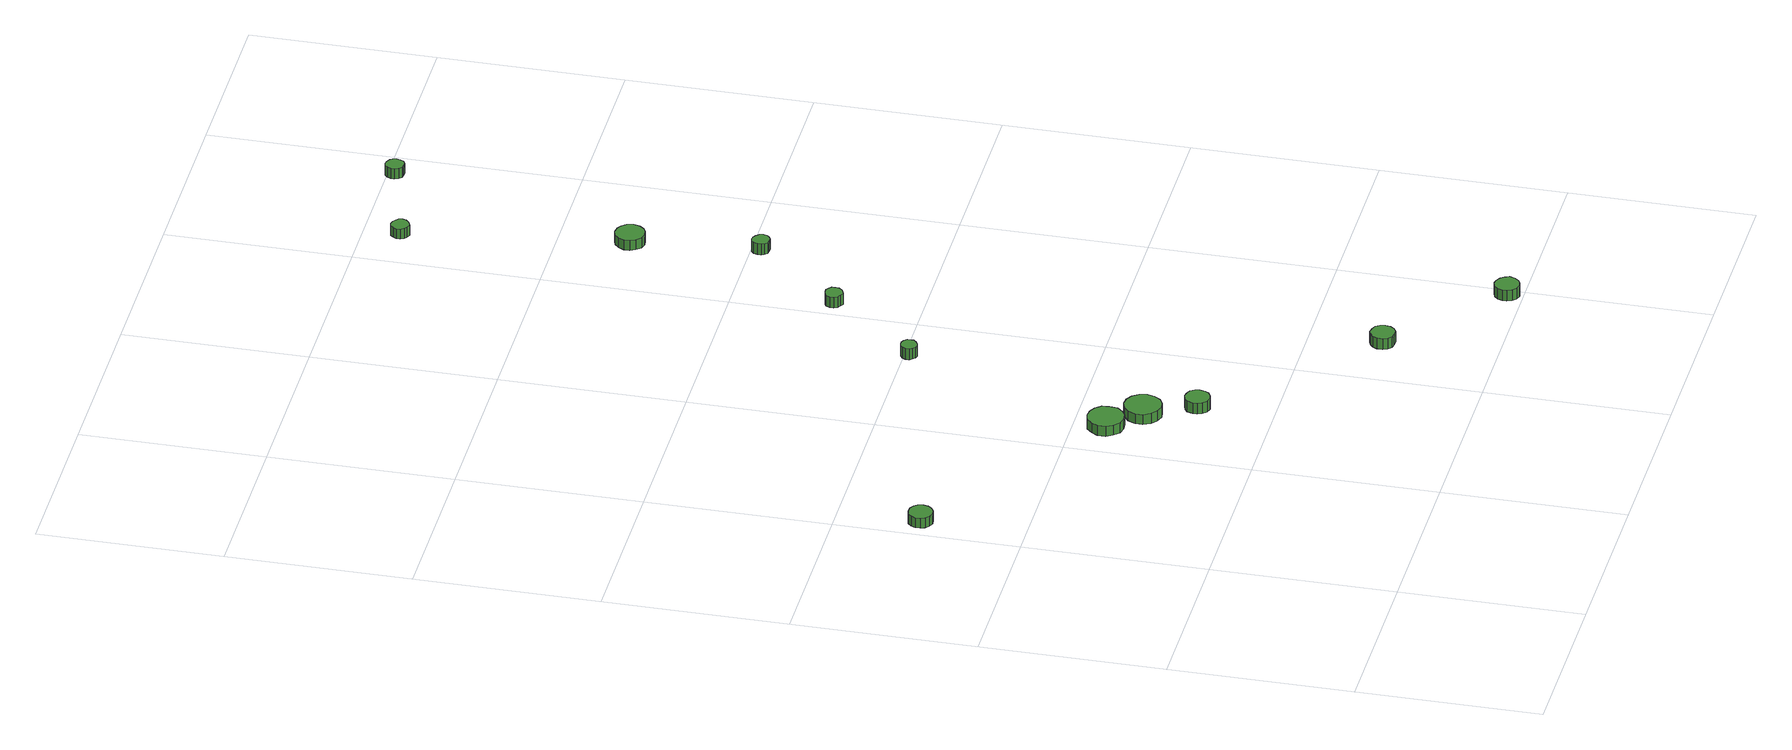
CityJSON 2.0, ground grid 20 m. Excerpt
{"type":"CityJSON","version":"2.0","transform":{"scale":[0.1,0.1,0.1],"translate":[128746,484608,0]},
"CityObjects":{
"tree1":{"type":"SolitaryVegetationObject","attributes":{"function":"something"},"geometry":[{"type":"MultiSurface","lod":"1","boundaries":[[[0,1,2,3,4,5,6,7,8,9,10,11,12,13,14]],[[15,16,17,18,19,20,21,22,23,24,25,26,27,28,29]],[[0,29,28,1]],[[1,28,27,2]],[[2,27,26,3]],[[3,26,25,4]],[[4,25,24,5]],[[5,24,23,6]],[[6,23,22,7]],[[7,22,21,8]],[[8,21,20,9]],[[9,20,19,10]],[[10,19,18,11]],[[11,18,17,12]],[[12,17,16,13]],[[13,16,15,14]],[[14,15,29,0]]]}]},
"tree2":{"type":"SolitaryVegetationObject","attributes":{"function":"something"},"geometry":[{"type":"MultiSurface","lod":"1","boundaries":[[[30,31,32,33,34,35,36,37,38,39,40,41,42,43,44]],[[45,46,47,48,49,50,51,52,53,54,55,56,57,58,59]],[[30,59,58,31]],[[31,58,57,32]],[[32,57,56,33]],[[33,56,55,34]],[[34,55,54,35]],[[35,54,53,36]],[[36,53,52,37]],[[37,52,51,38]],[[38,51,50,39]],[[39,50,49,40]],[[40,49,48,41]],[[41,48,47,42]],[[42,47,46,43]],[[43,46,45,44]],[[44,45,59,30]]]}]},
"tree3":{"type":"SolitaryVegetationObject","attributes":{"function":"something"},"geometry":[{"type":"MultiSurface","lod":"1","boundaries":[[[60,61,62,63,64,65,66,67,68,69,70,71,72,73,74]],[[75,76,77,78,79,80,81,82,83,84,85,86,87,88,89]],[[60,89,88,61]],[[61,88,87,62]],[[62,87,86,63]],[[63,86,85,64]],[[64,85,84,65]],[[65,84,83,66]],[[66,83,82,67]],[[67,82,81,68]],[[68,81,80,69]],[[69,80,79,70]],[[70,79,78,71]],[[71,78,77,72]],[[72,77,76,73]],[[73,76,75,74]],[[74,75,89,60]]]}]},
"tree4":{"type":"SolitaryVegetationObject","attributes":{"function":"something"},"geometry":[{"type":"MultiSurface","lod":"1","boundaries":[[[90,91,92,93,94,95,96,97,98,99,100,101,102,103,104]],[[105,106,107,108,109,110,111,112,113,114,115,116,117,118,119]],[[90,119,118,91]],[[91,118,117,92]],[[92,117,116,93]],[[93,116,115,94]],[[94,115,114,95]],[[95,114,113,96]],[[96,113,112,97]],[[97,112,111,98]],[[98,111,110,99]],[[99,110,109,100]],[[100,109,108,101]],[[101,108,107,102]],[[102,107,106,103]],[[103,106,105,104]],[[104,105,119,90]]]}]},
"tree5":{"type":"SolitaryVegetationObject","attributes":{"function":"something"},"geometry":[{"type":"MultiSurface","lod":"1","boundaries":[[[120,121,122,123,124,125,126,127,128,129,130,131,132,133,134]],[[135,136,137,138,139,140,141,142,143,144,145,146,147,148,149]],[[120,149,148,121]],[[121,148,147,122]],[[122,147,146,123]],[[123,146,145,124]],[[124,145,144,125]],[[125,144,143,126]],[[126,143,142,127]],[[127,142,141,128]],[[128,141,140,129]],[[129,140,139,130]],[[130,139,138,131]],[[131,138,137,132]],[[132,137,136,133]],[[133,136,135,134]],[[134,135,149,120]]]}]},
"tree6":{"type":"SolitaryVegetationObject","attributes":{"function":"something"},"geometry":[{"type":"MultiSurface","lod":"1","boundaries":[[[150,151,152,153,154,155,156,157,158,159,160,161,162,163,164]],[[165,166,167,168,169,170,171,172,173,174,175,176,177,178,179]],[[150,179,178,151]],[[151,178,177,152]],[[152,177,176,153]],[[153,176,175,154]],[[154,175,174,155]],[[155,174,173,156]],[[156,173,172,157]],[[157,172,171,158]],[[158,171,170,159]],[[159,170,169,160]],[[160,169,168,161]],[[161,168,167,162]],[[162,167,166,163]],[[163,166,165,164]],[[164,165,179,150]]]}]},
"tree7":{"type":"SolitaryVegetationObject","attributes":{"function":"something"},"geometry":[{"type":"MultiSurface","lod":"1","boundaries":[[[180,181,182,183,184,185,186,187,188,189,190,191,192,193,194]],[[195,196,197,198,199,200,201,202,203,204,205,206,207,208,209]],[[180,209,208,181]],[[181,208,207,182]],[[182,207,206,183]],[[183,206,205,184]],[[184,205,204,185]],[[185,204,203,186]],[[186,203,202,187]],[[187,202,201,188]],[[188,201,200,189]],[[189,200,199,190]],[[190,199,198,191]],[[191,198,197,192]],[[192,197,196,193]],[[193,196,195,194]],[[194,195,209,180]]]}]},
"tree8":{"type":"SolitaryVegetationObject","attributes":{"function":"something"},"geometry":[{"type":"MultiSurface","lod":"1","boundaries":[[[210,211,212,213,214,215,216,217,218,219,220,221,222,223,224]],[[225,226,227,228,229,230,231,232,233,234,235,236,237,238,239]],[[210,239,238,211]],[[211,238,237,212]],[[212,237,236,213]],[[213,236,235,214]],[[214,235,234,215]],[[215,234,233,216]],[[216,233,232,217]],[[217,232,231,218]],[[218,231,230,219]],[[219,230,229,220]],[[220,229,228,221]],[[221,228,227,222]],[[222,227,226,223]],[[223,226,225,224]],[[224,225,239,210]]]}]},
"tree9":{"type":"SolitaryVegetationObject","attributes":{"function":"something"},"geometry":[{"type":"MultiSurface","lod":"1","boundaries":[[[240,241,242,243,244,245,246,247,248,249,250,251,252,253,254]],[[255,256,257,258,259,260,261,262,263,264,265,266,267,268,269]],[[240,269,268,241]],[[241,268,267,242]],[[242,267,266,243]],[[243,266,265,244]],[[244,265,264,245]],[[245,264,263,246]],[[246,263,262,247]],[[247,262,261,248]],[[248,261,260,249]],[[249,260,259,250]],[[250,259,258,251]],[[251,258,257,252]],[[252,257,256,253]],[[253,256,255,254]],[[254,255,269,240]]]}]},
"tree10":{"type":"SolitaryVegetationObject","attributes":{"function":"something"},"geometry":[{"type":"MultiSurface","lod":"1","boundaries":[[[270,271,272,273,274,275,276,277,278,279,280,281,282,283,284]],[[285,286,287,288,289,290,291,292,293,294,295,296,297,298,299]],[[270,299,298,271]],[[271,298,297,272]],[[272,297,296,273]],[[273,296,295,274]],[[274,295,294,275]],[[275,294,293,276]],[[276,293,292,277]],[[277,292,291,278]],[[278,291,290,279]],[[279,290,289,280]],[[280,289,288,281]],[[281,288,287,282]],[[282,287,286,283]],[[283,286,285,284]],[[284,285,299,270]]]}]},
"tree11":{"type":"SolitaryVegetationObject","attributes":{"function":"something"},"geometry":[{"type":"MultiSurface","lod":"1","boundaries":[[[300,301,302,303,304,305,306,307,308,309,310,311,312,313,314]],[[315,316,317,318,319,320,321,322,323,324,325,326,327,328,329]],[[300,329,328,301]],[[301,328,327,302]],[[302,327,326,303]],[[303,326,325,304]],[[304,325,324,305]],[[305,324,323,306]],[[306,323,322,307]],[[307,322,321,308]],[[308,321,320,309]],[[309,320,319,310]],[[310,319,318,311]],[[311,318,317,312]],[[312,317,316,313]],[[313,316,315,314]],[[314,315,329,300]]]}]},
"tree12":{"type":"SolitaryVegetationObject","attributes":{"function":"something"},"geometry":[{"type":"MultiSurface","lod":"1","boundaries":[[[330,331,332,333,334,335,336,337,338,339,340,341,342,343,344]],[[345,346,347,348,349,350,351,352,353,354,355,356,357,358,359]],[[330,359,358,331]],[[331,358,357,332]],[[332,357,356,333]],[[333,356,355,334]],[[334,355,354,335]],[[335,354,353,336]],[[336,353,352,337]],[[337,352,351,338]],[[338,351,350,339]],[[339,350,349,340]],[[340,349,348,341]],[[341,348,347,342]],[[342,347,346,343]],[[343,346,345,344]],[[344,345,359,330]]]}]}
},
"vertices":[
[32,510,21],[31,516,21],[28,520,21],[23,523,21],[17,523,21],[12,522,21],[8,518,21],[6,513,21],[6,508,21],[8,503,21],[12,499,21],[17,497,21],[23,498,21],[28,501,21],[31,505,21],[31,505,9],[28,501,9],[23,498,9],[17,497,9],[12,499,9],[8,503,9],[6,508,9],[6,513,9],[8,518,9],[12,522,9],[17,523,9],[23,523,9],[28,520,9],[31,516,9],[32,510,9],
[267,366,18],[266,374,18],[261,380,18],[254,384,18],[246,385,18],[238,383,18],[232,377,18],[228,370,18],[228,361,18],[232,354,18],[238,348,18],[246,346,18],[254,347,18],[261,351,18],[266,357,18],[266,357,6],[261,351,6],[254,347,6],[246,346,6],[238,348,6],[232,354,6],[228,361,6],[228,370,6],[232,377,6],[238,383,6],[246,385,6],[254,384,6],[261,380,6],[266,374,6],[267,366,6],
[299,333,18],[297,341,18],[292,348,18],[285,352,18],[277,353,18],[269,350,18],[263,345,18],[259,337,18],[259,329,18],[263,321,18],[269,316,18],[277,313,18],[285,314,18],[292,318,18],[297,325,18],[297,325,6],[292,318,6],[285,314,6],[277,313,6],[269,316,6],[263,321,6],[259,329,6],[259,337,6],[263,345,6],[269,350,6],[277,353,6],[285,352,6],[292,348,6],[297,341,6],[299,333,6],
[316,281,20],[315,286,20],[312,291,20],[307,293,20],[302,294,20],[296,292,20],[292,289,20],[290,283,20],[290,278,20],[292,273,20],[296,269,20],[302,267,20],[307,268,20],[312,271,20],[315,275,20],[315,275,7],[312,271,7],[307,268,7],[302,267,7],[296,269,7],[292,273,7],[290,278,7],[290,283,7],[292,289,7],[296,292,7],[302,294,7],[307,293,7],[312,291,7],[315,286,7],[316,281,7],
[483,122,19],[482,127,19],[479,132,19],[474,134,19],[468,135,19],[463,133,19],[459,130,19],[457,125,19],[457,119,19],[459,114,19],[463,110,19],[468,109,19],[474,109,19],[479,112,19],[482,116,19],[482,116,6],[479,112,6],[474,109,6],[468,109,6],[463,110,6],[459,114,6],[457,119,6],[457,125,6],[459,130,6],[463,133,6],[468,135,6],[474,134,6],[479,132,6],[482,127,6],[483,122,6],
[349,595,18],[349,599,18],[346,602,18],[343,604,18],[339,604,18],[336,603,18],[333,601,18],[331,597,18],[331,593,18],[333,590,18],[336,587,18],[339,586,18],[343,587,18],[346,589,18],[349,592,18],[349,592,5],[346,589,5],[343,587,5],[339,586,5],[336,587,5],[333,590,5],[331,593,5],[331,597,5],[333,601,5],[336,603,5],[339,604,5],[343,604,5],[346,602,5],[349,599,5],[349,595,5],
[603,17,20],[601,22,20],[598,26,20],[593,29,20],[588,30,20],[582,28,20],[578,24,20],[576,19,20],[576,14,20],[578,9,20],[582,5,20],[588,3,20],[593,4,20],[598,7,20],[601,11,20],[601,11,7],[598,7,7],[593,4,7],[588,3,7],[582,5,7],[578,9,7],[576,14,7],[576,19,7],[578,24,7],[582,28,7],[588,30,7],[593,29,7],[598,26,7],[601,22,7],[603,17,7],
[433,694,17],[433,698,17],[430,701,17],[427,703,17],[423,703,17],[419,702,17],[416,700,17],[414,696,17],[414,692,17],[416,688,17],[419,686,17],[423,684,17],[427,685,17],[430,687,17],[433,690,17],[433,690,4],[430,687,4],[427,685,4],[423,684,4],[419,686,4],[416,688,4],[414,692,4],[414,696,4],[416,700,4],[419,702,4],[423,703,4],[427,703,4],[430,701,4],[433,698,4],[433,694,4],
[518,790,17],[517,794,17],[514,797,17],[511,799,17],[507,800,17],[503,799,17],[500,796,17],[499,792,17],[499,788,17],[500,785,17],[503,782,17],[507,781,17],[511,781,17],[514,783,17],[517,786,17],[517,786,4],[514,783,4],[511,781,4],[507,781,4],[503,782,4],[500,785,4],[499,788,4],[499,792,4],[500,796,4],[503,799,4],[507,800,4],[511,799,4],[514,797,4],[517,794,4],[518,790,4],
[506,925,18],[504,932,18],[500,937,18],[495,940,18],[488,941,18],[482,939,18],[477,934,18],[474,928,18],[474,922,18],[477,916,18],[482,911,18],[488,909,18],[495,910,18],[500,913,18],[504,918,18],[504,918,6],[500,913,6],[495,910,6],[488,909,6],[482,911,6],[477,916,6],[474,922,6],[474,928,6],[477,934,6],[482,939,6],[488,941,6],[495,940,6],[500,937,6],[504,932,6],[506,925,6],
[465,1161,17],[464,1165,17],[461,1168,17],[458,1170,17],[454,1171,17],[450,1170,17],[447,1167,17],[445,1163,17],[445,1159,17],[447,1155,17],[450,1153,17],[454,1151,17],[458,1152,17],[461,1154,17],[464,1157,17],[464,1157,5],[461,1154,5],[458,1152,5],[454,1151,5],[450,1153,5],[447,1155,5],[445,1159,5],[445,1163,5],[447,1167,5],[450,1170,5],[454,1171,5],[458,1170,5],[461,1168,5],[464,1165,5],[465,1161,5],
[580,1193,16],[579,1197,16],[577,1200,16],[573,1202,16],[569,1203,16],[565,1202,16],[562,1199,16],[560,1195,16],[560,1191,16],[562,1187,16],[565,1184,16],[569,1183,16],[573,1183,16],[577,1185,16],[579,1189,16],[579,1189,4],[577,1185,4],[573,1183,4],[569,1183,4],[565,1184,4],[562,1187,4],[560,1191,4],[560,1195,4],[562,1199,4],[565,1202,4],[569,1203,4],[573,1202,4],[577,1200,4],[579,1197,4],[580,1193,4]
]}
